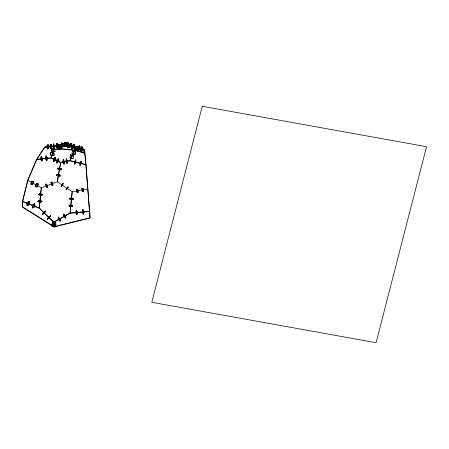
<?xml version="1.0" encoding="UTF-8"?>
<svg xmlns="http://www.w3.org/2000/svg" width="449" height="449" viewBox="0 0 449 449"><rect width="100%" height="100%" fill="white"/><g stroke="black" fill="none" stroke-linecap="round" stroke-linejoin="round"><path stroke-width="0.67" d="M78.457 150.359L78.39 151.566L79.512 147.424L78.07 151.465L78.143 150.258L79.198 147.323L79.125 148.529M81.426 151.307L81.359 152.514L82.414 149.579L82.481 148.372L81.045 152.413L82.167 148.271L82.1 149.478M36.751 159.518L44.76 147.395L50.765 146.464L51.652 149.899L59.537 148.827L59.852 145.049L67.934 144.146L84.434 149.478L84.782 151.184L65.464 144.64L44.698 147.07L36.61 159.311L27.692 180.313L22.45 201.511L22.602 207.27L54.015 226.941L90.097 218.046L85.967 164.598M50.765 146.464L67.894 144.488L84.333 149.798L85.877 164.783L90.013 217.776L54.088 226.633L53.858 222.059L70.106 212.978L72.132 191.768L87.976 189.063M54.015 226.941L53.785 222.328L70.128 213.196L72.171 191.796L57.259 181.722L60.632 162.487L69.848 160.607L85.978 164.603L84.777 151.184M65.633 142.653L65.268 145.97L68.596 146.301M67.732 146.475L68.063 143.164L64.774 142.821M68.557 146.307L68.921 142.99L65.593 142.659M53.785 222.328L39.175 208.224L41.229 187.794L57.304 181.75L60.649 162.684L69.825 160.809L85.888 164.789M53.858 222.059L39.327 208.033L41.37 187.789L27.686 180.307M36.61 159.311L51.304 157.756L54.065 146.004M54.088 226.633L22.798 207.04L22.669 201.348L27.877 180.335L36.723 159.524L51.366 157.975L54.105 146.335L67.894 144.488M69.848 160.607L75.859 148.338M69.825 160.809L75.78 148.653L84.687 151.498M65.464 144.64L67.934 144.146M44.698 147.07L59.852 145.049M44.76 147.395L54.105 146.335M70.106 212.978L89.581 211.322M70.128 213.196L89.682 211.535M54.537 148.714L51.27 148.866L51.753 151.61L55.019 151.459L54.582 148.529L51.315 148.681L51.798 151.42L55.064 151.274M61.395 144.909L58.067 144.881L58.084 147.957L61.412 147.985L61.406 144.786L58.078 144.752L58.095 147.828L61.423 147.856M57.96 146.032L61.289 146.06M57.988 148.978L61.317 149.006M59.537 148.827L77.61 150.684L76.369 147.042M52.584 222.193L55.85 222.67L55.221 225.432L51.955 224.955L52.572 222.014L55.839 222.491L55.216 225.252L51.944 224.775M55.929 224.203L52.656 223.725L52.033 226.487L55.3 226.964L55.917 224.023L52.651 223.546L52.022 226.307L55.289 226.784M72.463 150.87L75.628 151.824L75.101 154.445L71.935 153.491L72.553 150.69L75.718 151.644L75.185 154.26L72.025 153.305M70.471 154.939L73.636 155.893M70.027 157.38L73.193 158.329M65.442 144.976L75.78 148.653M22.669 201.348L39.327 208.033M22.45 201.511L39.175 208.224M51.304 157.756L60.632 162.487M51.366 157.975L60.649 162.684M76.453 146.716L77.699 150.381L59.532 148.518L51.607 149.596L50.726 146.133M61.535 143.023L61.513 146.29L63.258 146.845L63.281 143.579L61.535 143.023M61.822 142.99L61.799 146.256L63.545 146.817L63.567 143.551L61.822 142.99M64.224 142.72L64.201 145.987L65.947 146.548L65.969 143.282L64.224 142.72M64.51 142.687L64.488 145.953L66.228 146.514L66.256 143.248L64.51 142.687M64.813 142.816L64.443 146.133L67.777 146.464L68.102 143.152L64.813 142.816M74.73 161.522L74.416 164.233L75.353 162.471L75.668 159.76L74.73 161.522M75.045 161.601L74.736 164.312L75.673 162.549L75.988 159.838L75.045 161.601M80.09 162.852L79.782 165.563L80.719 163.801L81.033 161.084L80.09 162.852M80.41 162.931L80.096 165.642L81.033 163.879L81.348 161.163L80.41 162.931M76.184 210.222L75.713 212.848L76.74 214.875L77.211 212.242L76.184 210.222M76.498 210.194L76.021 212.826L77.054 214.847L77.525 212.22L76.498 210.194M82.689 209.672L82.212 212.298L83.239 214.325L83.716 211.692L82.689 209.672M83.003 209.644L82.526 212.27L83.553 214.296L84.03 211.664L83.003 209.644M68.248 144.797L67.676 147.889L69.281 147.177L69.853 144.084L68.248 144.797M68.534 144.898L67.962 147.99L69.567 147.278L70.139 144.185L68.534 144.898M71.705 146.026L71.133 149.119L72.738 148.406L73.31 145.313L71.705 146.026M71.992 146.127L71.419 149.22L73.024 148.507L73.597 145.414L71.992 146.127M70.56 154.759L69.943 157.56L73.103 158.514L73.726 155.713L70.56 154.759M41.089 156.589L40.517 159.21L41.735 161.236L42.307 158.615L41.089 156.589M41.392 156.561L40.82 159.182L42.043 161.208L42.616 158.587L41.392 156.561M45.972 156.072L45.4 158.693L46.623 160.725L47.196 158.104L45.972 156.072M46.275 156.044L45.708 158.665L46.926 160.691L47.499 158.07L46.275 156.044M70.358 143.652L69.601 146.845L70.841 146.599L71.593 143.405L70.358 143.652M70.656 143.742L69.904 146.935L71.138 146.688L71.891 143.495L70.656 143.742M73.187 144.505L72.435 147.699L73.67 147.452L74.427 144.258L73.187 144.505M73.49 144.595L72.732 147.788L73.973 147.547L74.725 144.348L73.49 144.595M63.23 159.704L62.765 161.657L63.865 164.278L64.33 162.325L63.23 159.704M63.545 159.642L63.079 161.595L64.179 164.216L64.645 162.263L63.545 159.642M66.3 159.081L65.835 161.028L66.935 163.649L67.401 161.702L66.3 159.081M66.609 159.013L66.143 160.967L67.243 163.588L67.709 161.634L66.609 159.013M202.263 106.295L151.79 302.306L376.077 342.705L426.55 146.694L202.263 106.295M75.662 146.222L74.77 149.191L77.946 149.837L78.839 146.868L75.662 146.222M75.707 146.357L74.815 149.332L77.991 149.972L78.884 147.003L75.707 146.357M76.077 147.44L75.185 150.409L78.362 151.055L79.254 148.086L76.077 147.44M76.122 147.575L75.23 150.55L78.407 151.19L79.299 148.221L76.122 147.575M53.504 144.011L53.74 147.906L53.504 144.011M53.829 143.972L54.071 147.867L53.829 143.972M56.535 143.652L56.77 147.547L56.535 143.652M56.866 143.613L57.102 147.508L56.866 143.613M79.147 145.83L77.941 148.894L78.687 149.663L79.894 146.599L79.147 145.83M79.451 145.931L78.244 149.001L78.99 149.77L80.197 146.7L79.451 145.931M81.808 146.744L80.596 149.814L81.348 150.583L82.554 147.519L81.808 146.744M82.105 146.851L80.899 149.915L81.645 150.69L82.852 147.62L82.105 146.851M31.89 181.093L30.611 184.118L32.435 184.393L33.72 181.368L31.89 181.093M32.137 181.233L30.858 184.253L32.682 184.528L33.967 181.503L32.137 181.233M36.397 183.585L35.117 186.61L36.941 186.879L38.221 183.86L36.397 183.585M36.644 183.72L35.364 186.745L37.188 187.02L38.468 183.995L36.644 183.72M62.961 183.574L61.098 186.329L62.961 183.574M63.236 183.759L61.373 186.515L63.236 183.759M67.917 186.919L66.054 189.68L67.917 186.919M68.192 187.104L66.329 189.865L68.192 187.104M43.733 212.579L42.363 214.403L45.613 211.002L43.733 212.579M43.968 212.809L42.599 214.633L45.854 211.232L43.968 212.809M48.587 217.271L47.218 219.09L50.473 215.688L48.587 217.271M48.823 217.496L47.459 219.32L50.709 215.918L48.823 217.496M55.008 157.206L52.943 159.457L53.616 161.55L55.682 159.3L55.008 157.206M55.255 157.335L53.195 159.58L53.869 161.674L55.934 159.429L55.255 157.335M58.106 158.778L56.041 161.028L56.72 163.122L58.78 160.871L58.106 158.778M58.359 158.907L56.293 161.157L56.972 163.251L59.032 161L58.359 158.907M47.88 144.786L46.78 145.891L47.51 149.012L48.61 147.906L47.88 144.786M48.183 144.746L47.083 145.858L47.813 148.978L48.919 147.867L48.183 144.746M51.001 144.426L49.895 145.538L50.625 148.658L51.73 147.547L51.001 144.426M51.304 144.393L50.204 145.498L50.933 148.619L52.033 147.513L51.304 144.393M28.938 201.455L26.788 203.01L27.069 205.771L29.219 204.222L28.938 201.455M29.191 201.556L27.041 203.111L27.322 205.872L29.471 204.323L29.191 201.556M34.5 203.689L32.35 205.238L32.631 208.005L34.781 206.45L34.5 203.689M34.753 203.79L32.603 205.345L32.884 208.106L35.033 206.551L34.753 203.79M39.826 193.581L38.429 194.501L41.437 195.253L42.835 194.333L39.826 193.581M39.798 193.889L38.401 194.81L41.409 195.568L42.801 194.642L39.798 193.889M39.147 200.355L37.75 201.281L40.752 202.033L42.15 201.107L39.147 200.355M39.114 200.669L37.716 201.59L40.724 202.342L42.122 201.421L39.114 200.669M53.667 152.43L50.4 152.576L50.883 155.32L54.149 155.169L53.667 152.43M53.622 152.615L50.355 152.767L50.838 155.511L54.105 155.36L53.622 152.615M61.3 145.936L57.972 145.903L57.977 149.107L61.305 149.135L61.3 145.936M72.991 198.228L69.69 198.054L69.982 199.227L73.288 199.401L72.991 198.228M72.963 198.542L69.662 198.363L69.954 199.536L73.254 199.715L72.963 198.542M72.317 205.333L69.011 205.154L69.303 206.327L72.609 206.501L72.317 205.333M72.283 205.642L68.983 205.468L69.275 206.641L72.575 206.815L72.283 205.642M52.084 182.165L51.068 182.103L52.129 185.229L53.139 185.297L52.084 182.165M51.781 182.277L50.765 182.215L51.826 185.342L52.842 185.409L51.781 182.277M46.752 184.185L45.736 184.118L46.797 187.25L47.813 187.317L46.752 184.185M46.455 184.298L45.439 184.23L46.5 187.362L47.515 187.429L46.455 184.298M83.099 188.361L82.077 188.232L82.549 191.515L83.57 191.644L83.099 188.361M82.784 188.417L81.763 188.288L82.24 191.571L83.261 191.701L82.784 188.417M77.84 189.27L76.818 189.141L77.295 192.425L78.317 192.554L77.84 189.27M77.525 189.326L76.504 189.197L76.981 192.481L78.003 192.604L77.525 189.326M61.047 168.459L57.775 168.038L58.05 169.172L61.322 169.593L61.047 168.459M60.991 168.768L57.719 168.347L57.994 169.481L61.266 169.902L60.991 168.768M59.925 174.841L56.653 174.42L56.928 175.559L60.2 175.974L59.925 174.841M59.874 175.149L56.602 174.728L56.877 175.868L60.149 176.289L59.874 175.149M84.479 149.41L76.47 146.649L77.688 150.437L84.631 153.019L84.479 149.41M84.35 149.719L76.386 146.975L77.598 150.735L84.496 153.3L84.35 149.719M65.672 216.087L63.814 213.96L63.977 216.003L65.829 218.13L65.672 216.087M65.391 216.238L63.539 214.111L63.696 216.16L65.548 218.281L65.391 216.238M60.239 219.118L58.387 216.996L58.544 219.039L60.396 221.166L60.239 219.118M59.964 219.275L58.106 217.148L58.269 219.191L60.121 221.318L59.964 219.275M62.114 144.135L61.367 143.18L61.535 146.346L62.282 147.3L62.114 144.135M61.788 144.174L61.042 143.22L61.216 146.385L61.962 147.339L61.788 144.174M58.319 144.589L57.573 143.635L57.747 146.801L58.493 147.755L58.319 144.589M58 144.629L57.253 143.674L57.421 146.84L58.168 147.794L58 144.629"/></g></svg>
